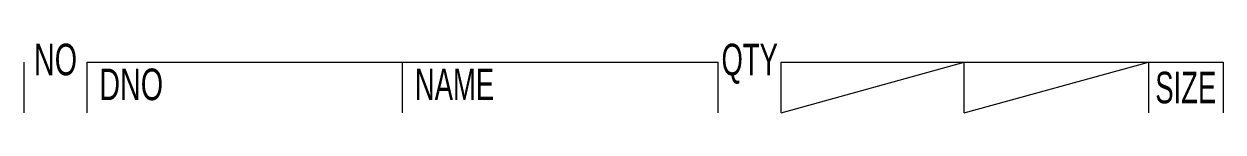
# Model space of a CAD drawing. Extents: x -190 to 0, y 0 to 11.
import ezdxf
from ezdxf.enums import TextEntityAlignment as Align

# ---------------------------------------------------------------- set-up
doc = ezdxf.new("R2010")
doc.units = 0
doc.header["$MEASUREMENT"] = 0
doc.layers.get('0').update_dxf_attribs({"linetype": 'CONTINUOUS'})
doc.styles.add('BOM', font='c2.shx', dxfattribs={"width": 0.7, "bigfont": 'china.shx'})

msp = doc.modelspace()

# ---------------------------------------------------------------- linework, layer by layer
for p, q in [((-190, 8), (-190, 0)), ((-180, 0), (-180, 8)), ((-180, 8), (-80, 8)), ((-130, 0), (-130, 8)), ((-80, 0), (-80, 8)), ((-70, 0), (-70, 8)), ((-70, 0), (-41, 8)), ((-70, 8), (0, 8)), ((-41, 0), (-41, 8)), ((-41, 0), (-11.8, 8)), ((-11.8, 8), (-11.8, 0)), ((0, 8), (0, 0))]:
    msp.add_line(p, q)

# ---------------------------------------------------------------- texts
at = {"style": 'BOM'}
for tag, width, p in [('NO', 0.68, (-185, 8.44)), ('QTY', 0.65, (-75, 8.44)), ('SIZE', 0.65, (-5.9, 4))]:
    msp.add_attdef(tag, text='', height=5, dxfattribs=dict(at, width=width)).set_placement(p, align=Align.MIDDLE_CENTER)
for tag, p, width in [('DNO', (-178.06, 2), 0.68), ('NAME', (-128.06, 2), 0.65)]:
    msp.add_attdef(tag, p, '', height=5, dxfattribs=dict(at, width=width))

doc.saveas('drawing.dxf')
